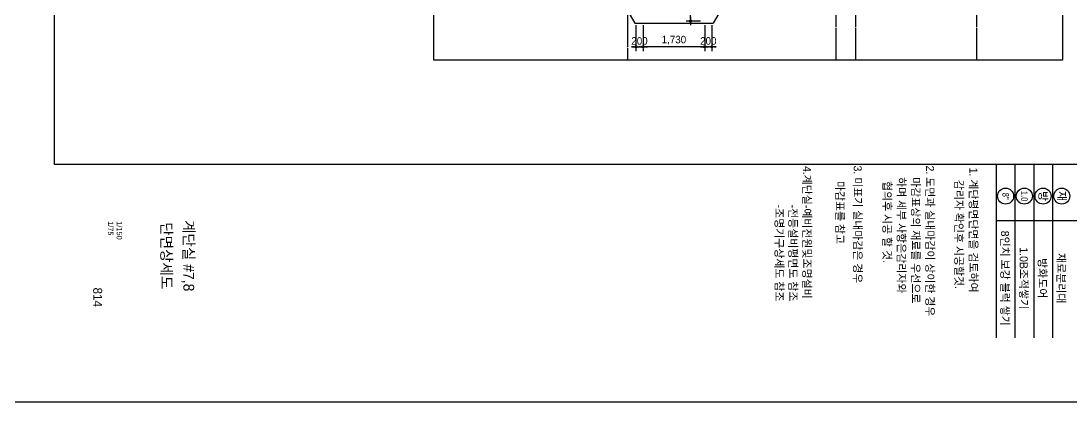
# Model space of a CAD drawing. Header units: millimetres. Extents: x 11948722 to 13111668, y -10771712 to -10232988.
# Drawn here: x 12539089 to 12568538, y -10515136 to -10504444 of the extents above; entities that cross this region are included whole.
import ezdxf
from ezdxf.enums import TextEntityAlignment as Align

# ---------------------------------------------------------------- set-up
doc = ezdxf.new("R2010")
doc.units = ezdxf.units.MM
doc.header["$LTSCALE"] = 150
doc.header["$MEASUREMENT"] = 0
doc.linetypes.add('CEN', pattern=[6.2, 6, -0.1, 0, -0.1])
doc.linetypes.add('HID', pattern=[2.3, 1.5, -0.8])
doc.layers.get('0').update_dxf_attribs({"linetype": 'CONTINUOUS'})
doc.layers.get('Defpoints').update_dxf_attribs({"color": 117, "linetype": 'CONTINUOUS'})
for name, color, linetype in [('A-TXT-5.0', 3, 'CONTINUOUS'), ('A-중심선', 10, 'CEN'), ('BOX', 7, 'CONTINUOUS'), ('BOX TEXT', 3, 'CONTINUOUS'), ('ELE-06', 6, 'CONTINUOUS'), ('TEX-SYM', 3, 'CONTINUOUS'), ('TXT1', 3, 'CONTINUOUS'), ('Xref-계단단면도$0$3 dim0', 7, 'CONTINUOUS')]:
    doc.layers.add(name, color=color, linetype=linetype)
doc.styles.add('Xref-계단단면도$0$나눔고딕 Se', font='')
doc.styles.add('돋움', font='')
doc.styles.get('Xref-계단단면도$0$나눔고딕 Se').set_extended_font_data('Dotum')
doc.styles.get('돋움').set_extended_font_data('Dotum')
doc.dimstyles.new('Xref-계단단면도$0$A1-100', dxfattribs={"dimtxt": 3, "dimasz": 1, "dimexe": 2, "dimexo": 2, "dimgap": 1, "dimtad": 1, "dimdec": 0, "dimzin": 12, "dimdsep": 46, "dimlunit": 6, "dimtxsty": 'Xref-계단단면도$0$나눔고딕 Se', "dimblk1": 'Xref-계단단면도$0$DIMDOT', "dimblk2": 'Xref-계단단면도$0$DIMDOT', "dimsah": 1, "dimcen": -1, "dimdle": 2, "dimclrd": 256, "dimclre": 256, "dimclrt": 3, "dimadec": 0, "dimazin": 0, "dimtfac": 1, "dimtdec": 0, "dimtix": 1, "dimtmove": 2, "dimatfit": 3, "dimldrblk": 'Xref-계단단면도$0$DIMDOT', "dimfxl": 1, "dimtvp": 1, "dimtolj": 1, "dimtzin": 12, "dimlwd": -1, "dimlwe": -1, "dimarcsym": 0})

# ---------------------------------------------------------------- blocks, each defined once
blk = doc.blocks.new('Xref-계단단면도$0$DIMDOT')
at = {"color": 0}
blk.add_line((-2, 0), (2, 0), dxfattribs=at)
for radius in [0.5, 0.25]:
    blk.add_circle((0, 0), radius, dxfattribs=at)
blk = doc.blocks.new('*D1271')
at = {"layer": 'Defpoints', "color": 0, "ltscale": 1200}
for p in [(12556536, -10504444), (12558266, -10504444), (12556536, -10505170)]:
    blk.add_point(p, dxfattribs=at)
at = {"layer": 'Xref-계단단면도$0$3 dim0'}
for p, q in [((12556536, -10504564), (12556536, -10505290)), ((12558266, -10504564), (12558266, -10505290)), ((12558206, -10505170), (12556596, -10505170))]:
    blk.add_line(p, q, dxfattribs=at)
at = {"layer": 'Xref-계단단면도$0$3 dim0', "ltscale": 1200, "xscale": 60, "yscale": 60, "zscale": 60, "rotation": 180}
blk.add_blockref('Xref-계단단면도$0$DIMDOT', (12556536, -10505170), dxfattribs=at)
at = {"layer": 'Xref-계단단면도$0$3 dim0', "ltscale": 1200, "xscale": 60, "yscale": 60, "zscale": 60}
blk.add_blockref('Xref-계단단면도$0$DIMDOT', (12558266, -10505170), dxfattribs=at)
at = {"layer": 'Xref-계단단면도$0$3 dim0', "color": 3, "ltscale": 1200, "insert": (12557401, -10504984), "char_height": 210, "attachment_point": 5, "style": 'Xref-계단단면도$0$나눔고딕 Se'}
blk.add_mtext('\\A1;1,730', dxfattribs=at)
blk = doc.blocks.new('*D1272')
at = {"layer": 'Defpoints', "color": 0, "ltscale": 1200}
for p in [(12556336, -10504444), (12556536, -10504444), (12556536, -10505170)]:
    blk.add_point(p, dxfattribs=at)
at = {"layer": 'Xref-계단단면도$0$3 dim0'}
for p, q in [((12556336, -10504564), (12556336, -10505290)), ((12556536, -10504564), (12556536, -10505290)), ((12556276, -10505170), (12556216, -10505170)), ((12556336, -10505170), (12556536, -10505170)), ((12556596, -10505170), (12556656, -10505170))]:
    blk.add_line(p, q, dxfattribs=at)
at = {"layer": 'Xref-계단단면도$0$3 dim0', "ltscale": 1200, "xscale": 60, "yscale": 60, "zscale": 60}
blk.add_blockref('Xref-계단단면도$0$DIMDOT', (12556336, -10505170), dxfattribs=at)
at = {"layer": 'Xref-계단단면도$0$3 dim0', "ltscale": 1200, "xscale": 60, "yscale": 60, "zscale": 60, "rotation": 180}
blk.add_blockref('Xref-계단단면도$0$DIMDOT', (12556536, -10505170), dxfattribs=at)
at = {"layer": 'Xref-계단단면도$0$3 dim0', "color": 3, "ltscale": 1200, "insert": (12556436, -10505004), "char_height": 210, "attachment_point": 5, "style": 'Xref-계단단면도$0$나눔고딕 Se'}
blk.add_mtext('\\A1;200', dxfattribs=at)
blk = doc.blocks.new('*D1273')
at = {"layer": 'Defpoints', "color": 0, "ltscale": 1200}
for p in [(12557866, -10501944), (12558266, -10501944), (12558266, -10504444)]:
    blk.add_point(p, dxfattribs=at)
at = {"layer": 'Xref-계단단면도$0$3 dim0'}
for p, q in [((12558146, -10501944), (12557746, -10501944)), ((12557866, -10504384), (12557866, -10502004)), ((12558146, -10504444), (12557746, -10504444))]:
    blk.add_line(p, q, dxfattribs=at)
at = {"layer": 'Xref-계단단면도$0$3 dim0', "ltscale": 1200, "xscale": 60, "yscale": 60, "zscale": 60}
for p, rotation in [((12557866, -10501944), 90), ((12557866, -10504444), 270)]:
    blk.add_blockref('Xref-계단단면도$0$DIMDOT', p, dxfattribs=dict(at, rotation=rotation))
at = {"layer": 'Xref-계단단면도$0$3 dim0', "color": 3, "ltscale": 1200, "insert": (12557681, -10503194), "char_height": 210, "attachment_point": 5, "rotation": 90, "style": 'Xref-계단단면도$0$나눔고딕 Se'}
blk.add_mtext('\\A1;2,500', dxfattribs=at)
blk = doc.blocks.new('*D1274')
at = {"layer": 'Defpoints', "color": 0, "ltscale": 1200}
for p in [(12558266, -10504444), (12558466, -10504444), (12558266, -10505170)]:
    blk.add_point(p, dxfattribs=at)
at = {"layer": 'Xref-계단단면도$0$3 dim0'}
for p, q in [((12558266, -10504564), (12558266, -10505290)), ((12558466, -10504564), (12558466, -10505290)), ((12558206, -10505170), (12558146, -10505170)), ((12558466, -10505170), (12558266, -10505170)), ((12558526, -10505170), (12558586, -10505170))]:
    blk.add_line(p, q, dxfattribs=at)
at = {"layer": 'Xref-계단단면도$0$3 dim0', "ltscale": 1200, "xscale": 60, "yscale": 60, "zscale": 60}
blk.add_blockref('Xref-계단단면도$0$DIMDOT', (12558266, -10505170), dxfattribs=at)
at = {"layer": 'Xref-계단단면도$0$3 dim0', "ltscale": 1200, "xscale": 60, "yscale": 60, "zscale": 60, "rotation": 180}
blk.add_blockref('Xref-계단단면도$0$DIMDOT', (12558466, -10505170), dxfattribs=at)
at = {"layer": 'Xref-계단단면도$0$3 dim0', "color": 3, "ltscale": 1200, "insert": (12558366, -10505004), "char_height": 210, "attachment_point": 5, "style": 'Xref-계단단면도$0$나눔고딕 Se'}
blk.add_mtext('\\A1;200', dxfattribs=at)

msp = doc.modelspace()

# ---------------------------------------------------------------- linework, layer by layer
for centre in [(12566704.3, -10509358.8), (12567229.3, -10509358.8), (12567754.3, -10509358.8), (12568279.3, -10509358.8)]:
    msp.add_circle(centre, 225)
at = {"layer": 'A-중심선'}
for p, q in [((12556101.2, -10458703.5), (12556101.2, -10505543)), ((12561951.2, -10505543), (12561951.2, -10458703.5)), ((12562501.2, -10505543), (12562501.2, -10458703.5)), ((12565901.2, -10505543), (12565901.2, -10501147.1))]:
    msp.add_line(p, q, dxfattribs=at)
at = {"layer": 'BOX'}
for points in [[(12566441.8, -10508461.3), (12566441.8, -10513336.3)], [(12569685.5, -10510047.6), (12566441.8, -10510047.6)]]:
    msp.add_lwpolyline(points, dxfattribs=at)
at = {"layer": 'BOX', "color": 252}
for points in [[(12566966.8, -10508461.3), (12566966.8, -10513336.3)], [(12567491.8, -10508461.3), (12567491.8, -10513336.3)], [(12568016.8, -10508461.3), (12568016.8, -10513336.3)]]:
    msp.add_lwpolyline(points, dxfattribs=at)
at = {"layer": 'Defpoints', "ltscale": 1200}
for points in [[(12538162.7, -10452136.3), (12582712.7, -10452136.3), (12582712.7, -10515136.3), (12538162.7, -10515136.3)], [(12540015.7, -10508461.3), (12580965.7, -10508461.3), (12580965.7, -10453936.3), (12540015.7, -10453936.3)], [(12550670.5, -10458703.5), (12568296.5, -10458703.5), (12568296.5, -10505543), (12550670.5, -10505543)]]:
    msp.add_lwpolyline(points, close=True, dxfattribs=at)
at = {"layer": 'ELE-06'}
for p, q in [((12555753.1, -10503553.5), (12556301.6, -10504503.5)), ((12559049.3, -10503553.5), (12558500.8, -10504503.5)), ((12556301.6, -10504503.5), (12558500.8, -10504503.5))]:
    msp.add_line(p, q, dxfattribs=at)

# ---------------------------------------------------------------- texts
at = {"layer": 'A-TXT-5.0', "style": '돋움'}
msp.add_text('814', height=250, rotation=270, dxfattribs=at).set_placement((12541240.5, -10512469.8), align=Align.MIDDLE_RIGHT)
at = {"layer": 'BOX TEXT', "linetype": 'HID', "style": '돋움'}
for s, p in [('4.계단실-예비전원및조명설비', (12561134.6, -10508513.5)), ('1. 계단평면단면을 검토하여 ', (12565801.9, -10508558.8)), ('감리자 확인후 시공할것.', (12565398.3, -10508902.7)), ('-조명기구상세도 참조', (12560355.6, -10509598.4)), ('-전등설비평면도 참조', (12560742, -10509598.4))]:
    msp.add_text(s, height=224.465, rotation=270, dxfattribs=at).set_placement(p, align=Align.MIDDLE_LEFT)
for s, height, p in [(' 3. 미표기 실내마감은 경우', 224.465, (12562443.4, -10508418.8)), (' 2. 도면과 실내마감이 상이한 경우', 224.465, (12564471.5, -10508418.8)), ('     하며 세부 사항은감리자와 ', 224.465, (12563669, -10508418.8)), ('마감표를 참고', 224.47, (12561946.1, -10508932.1)), ('협의후 시공 할 것.', 224.465, (12563270.4, -10508935.2)), ('     마감표상의 재료를 우선으로 ', 224.465, (12564069.8, -10508418.8))]:
    msp.add_text(s, height=height, rotation=270, dxfattribs=at).set_placement(p)
at = {"layer": 'TEX-SYM', "color": 3, "style": '돋움', "width": 0.9}
for s, p in [('8"', (12566706.4, -10509359.3)), ('1.0', (12567231.4, -10509359.3))]:
    msp.add_text(s, height=180, rotation=270, dxfattribs=at).set_placement(p, align=Align.MIDDLE_CENTER)
at = {"layer": 'TEX-SYM', "color": 3, "style": '돋움'}
for s, p in [('방', (12567756.4, -10509359.3)), ('재', (12568281.4, -10509359.3))]:
    msp.add_text(s, height=225, rotation=270, dxfattribs=at).set_placement(p, align=Align.MIDDLE_CENTER)
for s, height, p in [('단면상세도', 300, (12543022.5, -10511031.5)), ('계단실 #7,8', 300, (12543645.1, -10511031.5)), ('8인치 보강 블럭 쌓기', 225, (12566574.7, -10511663.2)), ('1.0B조적쌓기', 225, (12567099.7, -10511663.2)), ('방화도어', 225, (12567624.7, -10511663.2)), ('재료분리대', 225, (12568149.7, -10511663.2))]:
    msp.add_text(s, height=height, rotation=270, dxfattribs=at).set_placement(p, align=Align.CENTER)
at = {"layer": 'TXT1', "color": 3, "style": '돋움'}
for s, p in [('1/75', (12541602.1, -10510261.7)), ('1/150', (12541849.6, -10510322.4))]:
    msp.add_text(s, height=150, rotation=270, dxfattribs=at).set_placement(p, align=Align.MIDDLE_CENTER)

# ---------------------------------------------------------------- dimensions: what is measured, and where the dimension line sits
at = {"layer": 'Xref-계단단면도$0$3 dim0'}
for base, p1, p2, angle, picture, middle in [((12557866.2, -10501943.5), (12558266.2, -10504443.5), (12558266.2, -10501943.5), 90, '*D1273', (12557680.8, -10503193.5)), ((12556536.2, -10505169.6), (12558266.2, -10504443.5), (12556536.2, -10504443.5), 180, '*D1271', (12557401.2, -10504984.2)), ((12558266.2, -10505169.6), (12558466.2, -10504443.5), (12558266.2, -10504443.5), 180, '*D1274', (12558366.2, -10505004.4))]:
    dim = msp.add_linear_dim(base=base, p1=p1, p2=p2, angle=angle, dimstyle='Xref-계단단면도$0$A1-100', override={"dimscale": 60, "dimtxt": 3.5}, dxfattribs=at)
    dim.commit()
    dim.dimension.update_dxf_attribs({"geometry": picture, "text_midpoint": middle})
dim = msp.add_linear_dim(base=(12556536.2, -10505169.6), p1=(12556336.2, -10504443.5), p2=(12556536.2, -10504443.5), dimstyle='Xref-계단단면도$0$A1-100', override={"dimscale": 60, "dimtxt": 3.5}, dxfattribs=at)
dim.commit()
dim.dimension.update_dxf_attribs({"geometry": '*D1272', "text_midpoint": (12556436.2, -10505004.4)})

doc.saveas('drawing.dxf')
